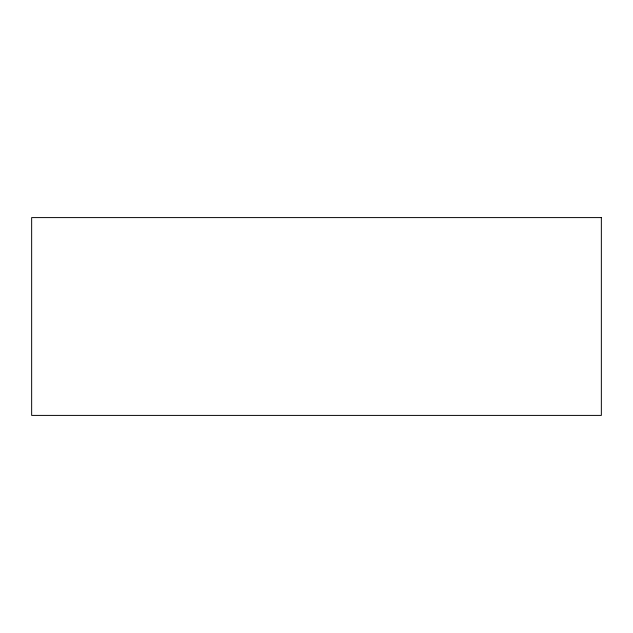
<?xml version="1.0" encoding="UTF-8"?>
<svg xmlns="http://www.w3.org/2000/svg" width="633" height="633" viewBox="0 0 633 633"><rect width="100%" height="100%" fill="white"/><g stroke="black" fill="none" stroke-linecap="round" stroke-linejoin="round"><path stroke-width="0.95" d="M601.35 217.594L31.65 217.594L31.65 415.406L601.35 415.406L601.35 217.594"/></g></svg>
